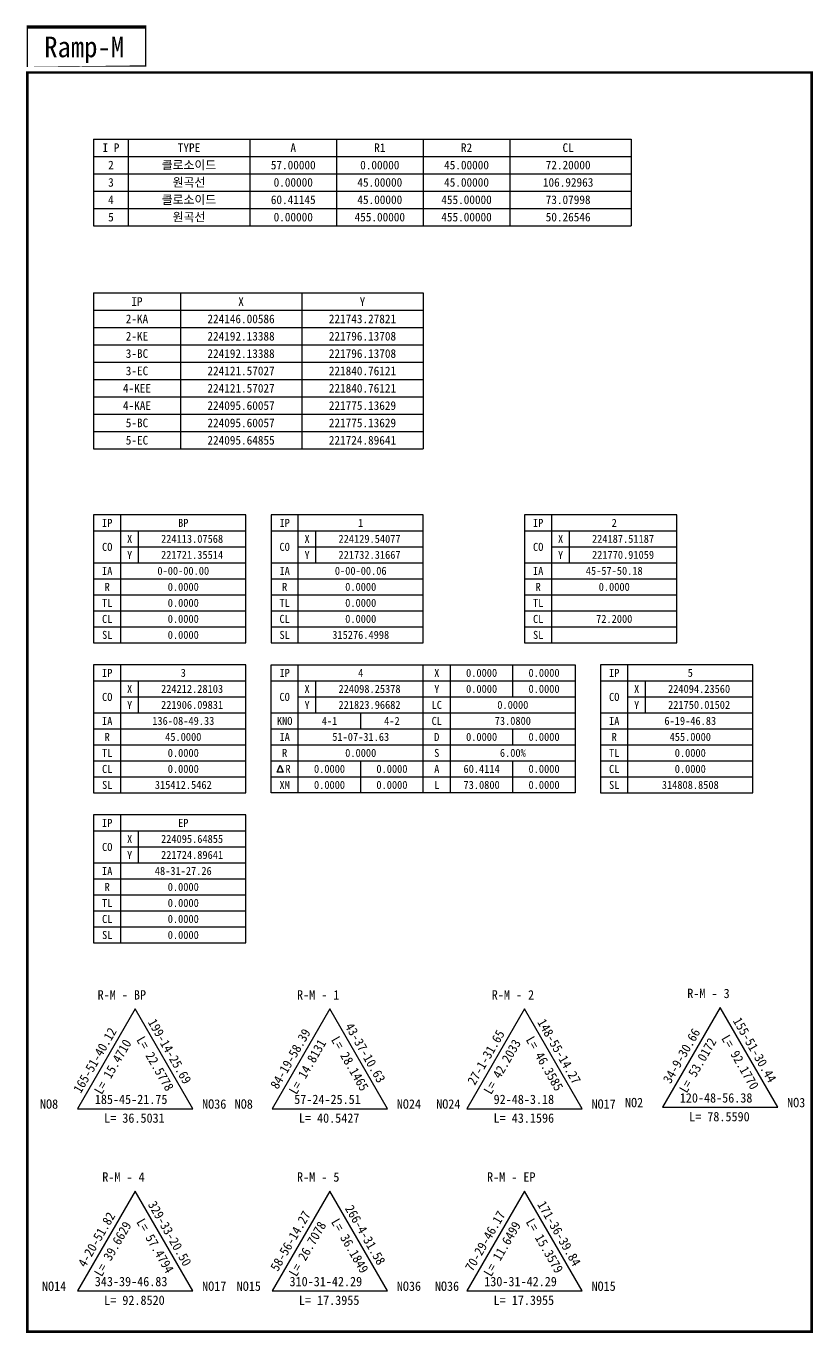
# Model space of a CAD drawing. Header units: metres. Extents: x 224482 to 226004, y 221373 to 222189.
# Drawn here: x 225513 to 226004, y 221373 to 222189 of the extents above; entities that cross this region are included whole.
import ezdxf
from ezdxf.enums import TextEntityAlignment as Align

# ---------------------------------------------------------------- set-up
doc = ezdxf.new("R2010")
doc.units = ezdxf.units.M
for name, color, linetype in [('CA-ALGN-TBSM', 2, 'Continuous'), ('CA-TABL-LIN1', 4, 'Continuous'), ('CA-TABL-LIN2', 1, 'Continuous'), ('CA-TABL-TEX2', 3, 'Continuous'), ('CV-SURV-LINE', 2, 'Continuous'), ('CV-SURV-TEXT', 3, 'Continuous'), ('CZ-LIN1', 7, 'Continuous'), ('CZ-TEX1', 6, 'Continuous')]:
    doc.layers.add(name, color=color, linetype=linetype)
doc.styles.add('GHS', font='DotumChe.ttf')
doc.styles.add('GTXT', font='DotumChe.ttf')
doc.styles.add('Han_Romanstyle', font='DotumChe.ttf')
doc.styles.add('돋움체', font='DotumChe.ttf')

# ---------------------------------------------------------------- blocks, each defined once
blk = doc.blocks.new('CACTCRV')
at = {"layer": 'CA-TABL-LIN1'}
blk.add_line((-15.25, -20), (-15.25, 20), dxfattribs=at)
blk.add_lwpolyline([(-23.75, -20), (23.75, -20), (23.75, 20), (-23.75, 20)], close=True, dxfattribs=at)
at = {"layer": 'CA-TABL-LIN2'}
for p, q in [((-23.75, 15), (23.75, 15)), ((-9.75, 5), (-9.75, 15)), ((-15.25, 10), (23.75, 10)), ((-23.75, 5), (23.75, 5)), ((-23.75, 0), (23.75, 0)), ((-23.75, -5), (23.75, -5)), ((-23.75, -10), (23.75, -10)), ((-23.75, -15), (23.75, -15))]:
    blk.add_line(p, q, dxfattribs=at)
at = {"layer": 'CA-TABL-TEX2', "style": 'GTXT'}
for s, p in [('IP', (-19.5, 17.5)), ('X', (-12.5, 12.5)), ('CO', (-19.5, 10)), ('Y', (-12.5, 7.5)), ('IA', (-19.5, 2.5)), ('R', (-19.5, -2.5)), ('TL', (-19.5, -7.5)), ('CL', (-19.5, -12.5)), ('SL', (-19.5, -17.5))]:
    blk.add_text(s, height=2.5, dxfattribs=at).set_placement(p, align=Align.MIDDLE_CENTER)
at = {"layer": 'CA-TABL-TEX2', "style": 'GTXT', "flags": 4}
for tag, p in [('IPNO', (4.249999359919457, 17.50000162638025)), ('COX', (7, 12.5)), ('COY', (7, 7.5)), ('IA', (4.25, 2.5)), ('R', (4.25, -2.5)), ('TL', (4.25, -7.5)), ('CL', (4.25, -12.5)), ('SL', (4.25, -17.5))]:
    blk.add_attdef(tag, text='', height=2.5, dxfattribs=at).set_placement(p, align=Align.MIDDLE)
blk = doc.blocks.new('CACTSPR')
at = {"layer": 'CA-TABL-LIN1'}
for p, q in [((0, -20), (0, 20)), ((8.5, -20), (8.5, 20))]:
    blk.add_line(p, q, dxfattribs=at)
blk.add_lwpolyline([(47.4999999999709, -20), (-47.5, -20), (-47.5, 20), (47.4999999999709, 20)], close=True, dxfattribs=at)
blk.add_lwpolyline([(-39, -20), (-39, 20)], dxfattribs=at)
at = {"layer": 'CA-TABL-LIN2'}
for p, q in [((28, 10), (28, 20)), ((-47.5, 15), (47.4999999999709, 15)), ((-33.5, 5), (-33.5, 15)), ((-39, 10), (47.5, 10)), ((-47.5, 5), (47.4999999999709, 5)), ((-19.5, 0), (-19.5, 5)), ((-47.5, 0), (47.4999999999709, 0)), ((28, -5), (28, 0)), ((-47.5, -5), (47.4999999999709, -5)), ((-47.5, -10), (47.4999999999709, -10)), ((-19.5, -20), (-19.5, -10)), ((28, -20), (28, -10)), ((-47.5, -15), (47.4999999999709, -15))]:
    blk.add_line(p, q, dxfattribs=at)
at = {"layer": 'CA-TABL-TEX2'}
blk.add_lwpolyline([(-44.67101316927119, -11.30628069797876), (-43.72807519867274, -13.49389222546324), (-45.61395113986964, -13.49389222546324)], close=True, dxfattribs=at)
at = {"layer": 'CA-TABL-TEX2', "style": 'GTXT'}
for s, p in [('IP', (-43.25, 17.5)), ('X', (4.25, 17.5)), ('X', (-36.25, 12.5)), ('Y', (4.25, 12.5)), ('CO', (-43.25, 10)), ('Y', (-36.25, 7.5)), ('LC', (4.25, 7.5)), ('KNO', (-43.25, 2.5)), ('CL', (4.25, 2.5)), ('IA', (-43.25, -2.5)), ('D', (4.25, -2.5)), ('R', (-43.25, -7.5)), ('S', (4.25, -7.5)), ('A', (4.25, -12.5)), ('XM', (-43.25, -17.5)), ('L', (4.25, -17.5))]:
    blk.add_text(s, height=2.5, dxfattribs=at).set_placement(p, align=Align.MIDDLE_CENTER)
blk.add_text('R', height=2.5, dxfattribs=at).set_placement((-42.19743679772364, -12.48919197084615), align=Align.MIDDLE)
at = {"layer": 'CA-TABL-TEX2', "style": 'GTXT', "flags": 4}
for tag, p in [('IPNO', (-19.50000064008054, 17.50000162638025)), ('X1', (18.25, 17.5)), ('X2', (37.75, 17.5)), ('COX', (-16.75, 12.5)), ('Y1', (18.25, 12.5)), ('Y2', (37.75, 12.5)), ('COY', (-16.75, 7.5)), ('LC', (28, 7.5)), ('KNO1', (-29.25000064008054, 2.500001626380254)), ('KNO2', (-9.750000640080543, 2.500001626380254)), ('CL', (28, 2.5)), ('IA', (-19.50000064008054, -2.499998373619746)), ('D1', (18.25, -2.5)), ('D2', (37.75, -2.5)), ('R', (-19.50000064008054, -7.499998373619746)), ('S', (28, -7.5)), ('DR1', (-29.25000064008054, -12.49999837361975)), ('DR2', (-9.750000640080543, -12.49999837361975)), ('A1', (18.25, -12.5)), ('A2', (37.75, -12.5)), ('XM1', (-29.25000064008054, -17.49999837361975)), ('XM2', (-9.750000640080543, -17.49999837361975)), ('SL1', (18.25, -17.5)), ('SL2', (37.75, -17.5))]:
    blk.add_attdef(tag, text='', height=2.5, dxfattribs=at).set_placement(p, align=Align.MIDDLE)

msp = doc.modelspace()

# ---------------------------------------------------------------- linework, layer by layer
at = {"layer": 'CA-TABL-LIN1', "linetype": 'Continuous'}
for p, q in [((225555.1984868809, 222118.952166112), (225891.0318202142, 222118.9521661119)), ((225555.1984868809, 222118.952166112), (225555.1984868809, 222064.7854994453)), ((225576.8651535476, 222118.952166112), (225576.8651535476, 222108.1188327786)), ((225652.6984868809, 222118.9521661119), (225652.6984868809, 222108.1188327786)), ((225706.8651535476, 222118.952166112), (225706.8651535476, 222108.1188327786)), ((225706.8651535476, 222118.9521661119), (225706.8651535476, 222108.1188327786)), ((225761.0318202143, 222118.952166112), (225761.0318202143, 222108.1188327786)), ((225815.198486881, 222118.952166112), (225815.198486881, 222108.1188327786)), ((225891.0318202142, 222118.9521661119), (225891.0318202142, 222108.1188327786)), ((225555.1984868809, 222108.1188327786), (225576.8651535476, 222108.1188327786)), ((225576.8651535476, 222108.1188327786), (225652.6984868809, 222108.1188327786)), ((225576.8651535476, 222108.1188327786), (225576.8651535476, 222097.2854994453)), ((225652.6984868809, 222108.1188327786), (225728.5318202142, 222108.1188327786)), ((225652.6984868809, 222108.1188327786), (225652.6984868809, 222097.2854994453)), ((225706.8651535476, 222108.1188327786), (225761.0318202143, 222108.1188327786)), ((225706.8651535476, 222108.1188327786), (225706.8651535476, 222097.2854994453)), ((225761.0318202143, 222108.1188327786), (225815.198486881, 222108.1188327786)), ((225761.0318202143, 222108.1188327786), (225761.0318202143, 222097.2854994453)), ((225815.198486881, 222108.1188327786), (225891.0318202142, 222108.1188327786)), ((225815.198486881, 222108.1188327786), (225815.198486881, 222097.2854994453)), ((225891.0318202142, 222108.1188327786), (225891.0318202142, 222097.2854994453)), ((225555.1984868809, 222097.2854994453), (225576.8651535476, 222097.2854994453)), ((225576.8651535476, 222097.2854994453), (225652.6984868809, 222097.2854994453)), ((225576.8651535476, 222097.2854994453), (225576.8651535476, 222086.452166112)), ((225652.6984868809, 222097.2854994453), (225728.5318202142, 222097.2854994453)), ((225652.6984868809, 222097.2854994453), (225652.6984868809, 222086.452166112)), ((225706.8651535476, 222097.2854994453), (225761.0318202143, 222097.2854994453)), ((225706.8651535476, 222097.2854994453), (225706.8651535476, 222086.4521661119)), ((225761.0318202143, 222097.2854994453), (225815.198486881, 222097.2854994453)), ((225761.0318202143, 222097.2854994453), (225761.0318202143, 222086.452166112)), ((225815.198486881, 222097.2854994453), (225891.0318202142, 222097.2854994453)), ((225815.198486881, 222097.2854994453), (225815.198486881, 222086.452166112)), ((225891.0318202142, 222097.2854994453), (225891.0318202142, 222086.452166112)), ((225555.1984868809, 222086.4521661119), (225576.8651535476, 222086.452166112)), ((225576.8651535476, 222086.452166112), (225652.6984868809, 222086.452166112)), ((225576.8651535476, 222086.452166112), (225576.8651535476, 222075.6188327786)), ((225652.6984868809, 222086.452166112), (225728.5318202142, 222086.4521661119)), ((225652.6984868809, 222086.452166112), (225652.6984868809, 222075.6188327786)), ((225706.8651535476, 222086.4521661119), (225761.0318202143, 222086.452166112)), ((225706.8651535476, 222086.4521661119), (225706.8651535476, 222075.6188327786)), ((225761.0318202143, 222086.452166112), (225815.198486881, 222086.452166112)), ((225761.0318202143, 222086.452166112), (225761.0318202143, 222075.6188327786)), ((225815.198486881, 222086.4521661119), (225891.0318202142, 222086.452166112)), ((225815.198486881, 222086.452166112), (225815.198486881, 222075.6188327786)), ((225891.0318202142, 222086.452166112), (225891.0318202142, 222075.6188327787)), ((225555.1984868809, 222075.6188327786), (225576.8651535476, 222075.6188327786)), ((225576.8651535476, 222075.6188327786), (225652.6984868809, 222075.6188327786)), ((225576.8651535476, 222075.6188327786), (225576.8651535476, 222064.7854994453)), ((225652.6984868809, 222075.6188327786), (225728.5318202142, 222075.6188327786)), ((225652.6984868809, 222075.6188327786), (225652.6984868809, 222064.7854994453)), ((225706.8651535476, 222075.6188327786), (225761.0318202143, 222075.6188327786)), ((225706.8651535476, 222075.6188327786), (225706.8651535476, 222064.7854994453)), ((225761.0318202143, 222075.6188327786), (225815.198486881, 222075.6188327786)), ((225761.0318202143, 222075.6188327786), (225761.0318202143, 222064.7854994453)), ((225815.198486881, 222075.6188327786), (225891.0318202142, 222075.6188327787)), ((225815.198486881, 222075.6188327786), (225815.198486881, 222064.7854994453)), ((225891.0318202142, 222075.6188327787), (225891.0318202142, 222064.7854994453)), ((225555.1984868809, 222064.7854994453), (225576.8651535476, 222064.7854994453)), ((225576.8651535476, 222064.7854994453), (225652.6984868809, 222064.7854994453)), ((225652.6984868809, 222064.7854994453), (225728.5318202142, 222064.7854994453)), ((225706.8651535476, 222064.7854994453), (225761.0318202143, 222064.7854994453)), ((225761.0318202143, 222064.7854994453), (225815.198486881, 222064.7854994453)), ((225815.198486881, 222064.7854994453), (225891.0318202142, 222064.7854994453)), ((225555.1984868809, 222022.8358485262), (225761.0318202142, 222022.8358485262)), ((225555.1984868809, 222022.8358485262), (225555.1984868808, 221925.3358485262)), ((225609.3651535475, 222022.8358485262), (225609.3651535475, 222012.0025151928)), ((225685.1984868809, 222022.8358485262), (225685.1984868809, 222012.0025151929)), ((225761.0318202142, 222022.8358485262), (225761.0318202142, 222012.0025151929)), ((225555.1984868809, 222012.0025151929), (225609.3651535475, 222012.0025151929)), ((225609.3651535475, 222012.0025151929), (225685.1984868809, 222012.0025151929)), ((225609.3651535475, 222012.0025151929), (225609.3651535476, 221990.3358485262)), ((225685.1984868809, 222012.0025151929), (225761.0318202142, 222012.0025151929)), ((225685.1984868809, 222012.0025151929), (225685.1984868809, 221990.3358485262)), ((225761.0318202142, 222012.0025151929), (225761.0318202141, 221990.3358485262)), ((225555.1984868809, 222001.1691818595), (225609.3651535475, 222001.1691818595)), ((225609.3651535475, 222001.1691818595), (225685.1984868809, 222001.1691818596)), ((225685.1984868809, 222001.1691818596), (225761.0318202142, 222001.1691818596)), ((225555.1984868809, 221990.3358485262), (225609.3651535476, 221990.3358485262)), ((225609.3651535476, 221990.3358485262), (225685.1984868809, 221990.3358485262)), ((225609.3651535476, 221990.3358485262), (225609.3651535476, 221979.5025151929)), ((225685.1984868809, 221990.3358485262), (225761.0318202142, 221990.3358485262)), ((225685.1984868809, 221990.3358485262), (225685.1984868809, 221979.5025151929)), ((225761.0318202142, 221990.3358485262), (225761.0318202142, 221979.5025151929)), ((225555.1984868809, 221979.5025151928), (225609.3651535476, 221979.5025151929)), ((225609.3651535476, 221979.5025151929), (225685.1984868809, 221979.5025151929)), ((225609.3651535476, 221979.5025151929), (225609.3651535476, 221968.6691818595)), ((225685.1984868809, 221979.5025151929), (225761.0318202142, 221979.5025151929)), ((225685.1984868809, 221979.5025151929), (225685.1984868809, 221968.6691818595)), ((225761.0318202142, 221979.5025151929), (225761.0318202142, 221968.6691818595)), ((225555.1984868809, 221968.6691818595), (225609.3651535476, 221968.6691818595)), ((225609.3651535476, 221968.6691818595), (225685.1984868809, 221968.6691818595)), ((225609.3651535476, 221968.6691818595), (225609.3651535476, 221957.8358485262)), ((225685.1984868809, 221968.6691818595), (225761.0318202142, 221968.6691818595)), ((225685.1984868809, 221968.6691818595), (225685.1984868809, 221957.8358485262)), ((225761.0318202142, 221968.6691818595), (225761.0318202142, 221957.8358485262)), ((225555.1984868809, 221957.8358485262), (225609.3651535476, 221957.8358485262)), ((225609.3651535475, 221957.8358485262), (225609.3651535475, 221947.0025151929)), ((225609.3651535476, 221957.8358485262), (225685.1984868809, 221957.8358485262)), ((225685.1984868809, 221957.8358485262), (225685.1984868809, 221947.0025151929)), ((225685.1984868809, 221957.8358485262), (225761.0318202142, 221957.8358485262)), ((225761.0318202142, 221957.8358485262), (225761.0318202142, 221947.0025151928)), ((225555.1984868809, 221947.0025151928), (225609.3651535475, 221947.0025151929)), ((225609.3651535475, 221947.0025151929), (225685.1984868809, 221947.0025151929)), ((225609.3651535475, 221947.0025151929), (225609.3651535475, 221936.1691818595)), ((225685.1984868809, 221947.0025151929), (225761.0318202142, 221947.0025151928)), ((225685.1984868809, 221947.0025151929), (225685.1984868809, 221936.1691818595)), ((225761.0318202142, 221947.0025151928), (225761.0318202142, 221925.3358485262)), ((225555.1984868809, 221936.1691818595), (225609.3651535475, 221936.1691818595)), ((225609.3651535475, 221936.1691818595), (225685.1984868809, 221936.1691818595)), ((225609.3651535475, 221936.1691818595), (225609.3651535475, 221925.3358485262)), ((225685.1984868809, 221936.1691818595), (225761.0318202142, 221936.1691818595)), ((225685.1984868809, 221936.1691818595), (225685.1984868809, 221925.3358485262)), ((225555.1984868809, 221925.3358485262), (225609.3651535475, 221925.3358485262)), ((225609.3651535475, 221925.3358485262), (225685.1984868809, 221925.3358485262)), ((225685.1984868809, 221925.3358485262), (225761.0318202142, 221925.3358485262))]:
    msp.add_line(p, q, dxfattribs=at)
at = {"layer": 'CV-SURV-LINE'}
for points in [[(225946.4769955546, 221576.3821310613), (225910.4769955546, 221514.0265310613), (225982.4769955546, 221514.0265310613)], [(225581.1111560199, 221575.4715248303), (225545.1111560199, 221513.1159248303), (225617.1111560199, 221513.1159248303)], [(225702.7245279244, 221575.4715248303), (225666.7245279244, 221513.1159248303), (225738.7245279244, 221513.1159248303)], [(225824.3378998288, 221575.4715248303), (225788.3378998288, 221513.1159248303), (225860.3378998288, 221513.1159248303)], [(225581.1111560199, 221461.654260139), (225545.1111560199, 221399.298660139), (225617.1111560199, 221399.298660139)], [(225702.7245279244, 221461.654260139), (225666.7245279244, 221399.298660139), (225738.7245279244, 221399.298660139)], [(225824.3378998288, 221461.654260139), (225788.3378998288, 221399.298660139), (225860.3378998288, 221399.298660139)]]:
    msp.add_lwpolyline(points, close=True, dxfattribs=at)
at = {"layer": 'CZ-LIN1'}
for points, const_width in [([(225587.6466433922, 222164.5678692689), (225587.6466433918, 222189.0300073641), (225513.8104533598, 222189.0300073629), (225513.8104533601, 222164.5678692678)], 0.8999999999999999), ([(225513.8104533601, 222160.4988828255), (226003.6720008094, 222160.4988828255), (226003.6720008094, 221373.8131992592), (225513.8104533601, 221373.8131992592)], 1.5)]:
    msp.add_lwpolyline(points, close=True, dxfattribs=dict(at, const_width=const_width))

# ---------------------------------------------------------------- block references
at = {"layer": 'CA-ALGN-TBSM'}
ref = msp.add_blockref('CACTCRV', (225602.6984868809, 221844.1315028475), dxfattribs=dict(at, xscale=2, yscale=2, zscale=2))
ref.add_attrib('IPNO', 'BP', dxfattribs={"layer": 'CA-TABL-TEX2', "height": 5, "style": 'GTXT'}).set_placement((225611.1984856007, 221879.1315061002), align=Align.MIDDLE)
ref.add_attrib('COX', '224113.07568', dxfattribs={"layer": 'CA-TABL-TEX2', "height": 5, "style": 'GTXT'}).set_placement((225616.6984868809, 221869.1315028475), align=Align.MIDDLE)
ref.add_attrib('COY', '221721.35514', dxfattribs={"layer": 'CA-TABL-TEX2', "height": 5, "style": 'GTXT'}).set_placement((225616.6984868809, 221859.1315028475), align=Align.MIDDLE)
ref.add_attrib('IA', '0-00-00.00', dxfattribs={"layer": 'CA-TABL-TEX2', "height": 5, "style": 'GTXT'}).set_placement((225611.1984868809, 221849.1315028475), align=Align.MIDDLE)
ref.add_attrib('R', '0.0000', dxfattribs={"layer": 'CA-TABL-TEX2', "height": 5, "style": 'GTXT'}).set_placement((225611.1984868809, 221839.1315028475), align=Align.MIDDLE)
ref.add_attrib('TL', '0.0000', dxfattribs={"layer": 'CA-TABL-TEX2', "height": 5, "style": 'GTXT'}).set_placement((225611.1984868809, 221829.1315028475), align=Align.MIDDLE)
ref.add_attrib('CL', '0.0000', dxfattribs={"layer": 'CA-TABL-TEX2', "height": 5, "style": 'GTXT'}).set_placement((225611.1984868809, 221819.1315028475), align=Align.MIDDLE)
ref.add_attrib('SL', '0.0000', dxfattribs={"layer": 'CA-TABL-TEX2', "height": 5, "style": 'GTXT'}).set_placement((225611.1984868809, 221809.1315028475), align=Align.MIDDLE)
ref = msp.add_blockref('CACTCRV', (225713.5318202143, 221844.1315028475), dxfattribs=dict(at, xscale=2, yscale=2, zscale=2))
ref.add_attrib('IPNO', '1', dxfattribs={"layer": 'CA-TABL-TEX2', "height": 5, "style": 'GTXT'}).set_placement((225722.0318189341, 221879.1315061002), align=Align.MIDDLE)
ref.add_attrib('COX', '224129.54077', dxfattribs={"layer": 'CA-TABL-TEX2', "height": 5, "style": 'GTXT'}).set_placement((225727.5318202143, 221869.1315028475), align=Align.MIDDLE)
ref.add_attrib('COY', '221732.31667', dxfattribs={"layer": 'CA-TABL-TEX2', "height": 5, "style": 'GTXT'}).set_placement((225727.5318202143, 221859.1315028475), align=Align.MIDDLE)
ref.add_attrib('IA', '0-00-00.06', dxfattribs={"layer": 'CA-TABL-TEX2', "height": 5, "style": 'GTXT'}).set_placement((225722.0318202143, 221849.1315028475), align=Align.MIDDLE)
ref.add_attrib('R', '0.0000', dxfattribs={"layer": 'CA-TABL-TEX2', "height": 5, "style": 'GTXT'}).set_placement((225722.0318202143, 221839.1315028475), align=Align.MIDDLE)
ref.add_attrib('TL', '0.0000', dxfattribs={"layer": 'CA-TABL-TEX2', "height": 5, "style": 'GTXT'}).set_placement((225722.0318202143, 221829.1315028475), align=Align.MIDDLE)
ref.add_attrib('CL', '0.0000', dxfattribs={"layer": 'CA-TABL-TEX2', "height": 5, "style": 'GTXT'}).set_placement((225722.0318202143, 221819.1315028475), align=Align.MIDDLE)
ref.add_attrib('SL', '315276.4998', dxfattribs={"layer": 'CA-TABL-TEX2', "height": 5, "style": 'GTXT'}).set_placement((225722.0318202143, 221809.1315028475), align=Align.MIDDLE)
ref = msp.add_blockref('CACTCRV', (225871.8651535476, 221844.1315028475), dxfattribs=dict(at, xscale=2, yscale=2, zscale=2))
ref.add_attrib('IPNO', '2', dxfattribs={"layer": 'CA-TABL-TEX2', "height": 5, "style": 'GTXT'}).set_placement((225880.3651522675, 221879.1315061002), align=Align.MIDDLE)
ref.add_attrib('COX', '224187.51187', dxfattribs={"layer": 'CA-TABL-TEX2', "height": 5, "style": 'GTXT'}).set_placement((225885.8651535476, 221869.1315028475), align=Align.MIDDLE)
ref.add_attrib('COY', '221770.91059', dxfattribs={"layer": 'CA-TABL-TEX2', "height": 5, "style": 'GTXT'}).set_placement((225885.8651535476, 221859.1315028475), align=Align.MIDDLE)
ref.add_attrib('IA', '45-57-50.18', dxfattribs={"layer": 'CA-TABL-TEX2', "height": 5, "style": 'GTXT'}).set_placement((225880.3651535476, 221849.1315028475), align=Align.MIDDLE)
ref.add_attrib('R', '0.0000', dxfattribs={"layer": 'CA-TABL-TEX2', "height": 5, "style": 'GTXT'}).set_placement((225880.3651535476, 221839.1315028475), align=Align.MIDDLE)
ref.add_attrib('CL', '72.2000', dxfattribs={"layer": 'CA-TABL-TEX2', "height": 5, "style": 'GTXT'}).set_placement((225880.3651535476, 221819.1315028475), align=Align.MIDDLE)
ref = msp.add_blockref('CACTCRV', (225602.6984868809, 221750.3879660247), dxfattribs=dict(at, xscale=2, yscale=2, zscale=2))
ref.add_attrib('IPNO', '3', dxfattribs={"layer": 'CA-TABL-TEX2', "height": 5, "style": 'GTXT'}).set_placement((225611.1984856007, 221785.3879692774), align=Align.MIDDLE)
ref.add_attrib('COX', '224212.28103', dxfattribs={"layer": 'CA-TABL-TEX2', "height": 5, "style": 'GTXT'}).set_placement((225616.6984868809, 221775.3879660247), align=Align.MIDDLE)
ref.add_attrib('COY', '221906.09831', dxfattribs={"layer": 'CA-TABL-TEX2', "height": 5, "style": 'GTXT'}).set_placement((225616.6984868809, 221765.3879660247), align=Align.MIDDLE)
ref.add_attrib('IA', '136-08-49.33', dxfattribs={"layer": 'CA-TABL-TEX2', "height": 5, "style": 'GTXT'}).set_placement((225611.1984868809, 221755.3879660247), align=Align.MIDDLE)
ref.add_attrib('R', '45.0000', dxfattribs={"layer": 'CA-TABL-TEX2', "height": 5, "style": 'GTXT'}).set_placement((225611.1984868809, 221745.3879660247), align=Align.MIDDLE)
ref.add_attrib('TL', '0.0000', dxfattribs={"layer": 'CA-TABL-TEX2', "height": 5, "style": 'GTXT'}).set_placement((225611.1984868809, 221735.3879660247), align=Align.MIDDLE)
ref.add_attrib('CL', '0.0000', dxfattribs={"layer": 'CA-TABL-TEX2', "height": 5, "style": 'GTXT'}).set_placement((225611.1984868809, 221725.3879660247), align=Align.MIDDLE)
ref.add_attrib('SL', '315412.5462', dxfattribs={"layer": 'CA-TABL-TEX2', "height": 5, "style": 'GTXT'}).set_placement((225611.1984868809, 221715.3879660247), align=Align.MIDDLE)
ref = msp.add_blockref('CACTSPR', (225761.0318202143, 221750.3879660247), dxfattribs=dict(at, xscale=2, yscale=2, zscale=2))
ref.add_attrib('IPNO', '4', dxfattribs={"layer": 'CA-TABL-TEX2', "height": 5, "style": 'GTXT'}).set_placement((225722.0318189341, 221785.3879692774), align=Align.MIDDLE)
ref.add_attrib('COX', '224098.25378', dxfattribs={"layer": 'CA-TABL-TEX2', "height": 5, "style": 'GTXT'}).set_placement((225727.5318202143, 221775.3879660247), align=Align.MIDDLE)
ref.add_attrib('COY', '221823.96682', dxfattribs={"layer": 'CA-TABL-TEX2', "height": 5, "style": 'GTXT'}).set_placement((225727.5318202143, 221765.3879660247), align=Align.MIDDLE)
ref.add_attrib('KNO1', '4-1', dxfattribs={"layer": 'CA-TABL-TEX2', "height": 5, "style": 'GTXT'}).set_placement((225702.5318189341, 221755.3879692774), align=Align.MIDDLE)
ref.add_attrib('KNO2', '4-2', dxfattribs={"layer": 'CA-TABL-TEX2', "height": 5, "style": 'GTXT'}).set_placement((225741.5318189341, 221755.3879692774), align=Align.MIDDLE)
ref.add_attrib('IA', '51-07-31.63', dxfattribs={"layer": 'CA-TABL-TEX2', "height": 5, "style": 'GTXT'}).set_placement((225722.0318189341, 221745.3879692774), align=Align.MIDDLE)
ref.add_attrib('R', '0.0000', dxfattribs={"layer": 'CA-TABL-TEX2', "height": 5, "style": 'GTXT'}).set_placement((225722.0318189341, 221735.3879692774), align=Align.MIDDLE)
ref.add_attrib('DR1', '0.0000', dxfattribs={"layer": 'CA-TABL-TEX2', "height": 5, "style": 'GTXT'}).set_placement((225702.5318189341, 221725.3879692774), align=Align.MIDDLE)
ref.add_attrib('DR2', '0.0000', dxfattribs={"layer": 'CA-TABL-TEX2', "height": 5, "style": 'GTXT'}).set_placement((225741.5318189341, 221725.3879692774), align=Align.MIDDLE)
ref.add_attrib('XM1', '0.0000', dxfattribs={"layer": 'CA-TABL-TEX2', "height": 5, "style": 'GTXT'}).set_placement((225702.5318189341, 221715.3879692774), align=Align.MIDDLE)
ref.add_attrib('XM2', '0.0000', dxfattribs={"layer": 'CA-TABL-TEX2', "height": 5, "style": 'GTXT'}).set_placement((225741.5318189341, 221715.3879692774), align=Align.MIDDLE)
ref.add_attrib('X1', '0.0000', dxfattribs={"layer": 'CA-TABL-TEX2', "height": 5, "style": 'GTXT'}).set_placement((225797.5318202143, 221785.3879660247), align=Align.MIDDLE)
ref.add_attrib('X2', '0.0000', dxfattribs={"layer": 'CA-TABL-TEX2', "height": 5, "style": 'GTXT'}).set_placement((225836.5318202143, 221785.3879660247), align=Align.MIDDLE)
ref.add_attrib('Y1', '0.0000', dxfattribs={"layer": 'CA-TABL-TEX2', "height": 5, "style": 'GTXT'}).set_placement((225797.5318202143, 221775.3879660247), align=Align.MIDDLE)
ref.add_attrib('Y2', '0.0000', dxfattribs={"layer": 'CA-TABL-TEX2', "height": 5, "style": 'GTXT'}).set_placement((225836.5318202143, 221775.3879660247), align=Align.MIDDLE)
ref.add_attrib('LC', '0.0000', dxfattribs={"layer": 'CA-TABL-TEX2', "height": 5, "style": 'GTXT'}).set_placement((225817.0318202143, 221765.3879660247), align=Align.MIDDLE)
ref.add_attrib('CL', '73.0800', dxfattribs={"layer": 'CA-TABL-TEX2', "height": 5, "style": 'GTXT'}).set_placement((225817.0318202143, 221755.3879660247), align=Align.MIDDLE)
ref.add_attrib('D1', '0.0000', dxfattribs={"layer": 'CA-TABL-TEX2', "height": 5, "style": 'GTXT'}).set_placement((225797.5318202143, 221745.3879660247), align=Align.MIDDLE)
ref.add_attrib('D2', '0.0000', dxfattribs={"layer": 'CA-TABL-TEX2', "height": 5, "style": 'GTXT'}).set_placement((225836.5318202143, 221745.3879660247), align=Align.MIDDLE)
ref.add_attrib('S', '6.00%', dxfattribs={"layer": 'CA-TABL-TEX2', "height": 5, "style": 'GTXT'}).set_placement((225817.0318202143, 221735.3879660247), align=Align.MIDDLE)
ref.add_attrib('A1', '60.4114', dxfattribs={"layer": 'CA-TABL-TEX2', "height": 5, "style": 'GTXT'}).set_placement((225797.5318202143, 221725.3879660247), align=Align.MIDDLE)
ref.add_attrib('A2', '0.0000', dxfattribs={"layer": 'CA-TABL-TEX2', "height": 5, "style": 'GTXT'}).set_placement((225836.5318202143, 221725.3879660247), align=Align.MIDDLE)
ref.add_attrib('SL1', '73.0800', dxfattribs={"layer": 'CA-TABL-TEX2', "height": 5, "style": 'GTXT'}).set_placement((225797.5318202143, 221715.3879660247), align=Align.MIDDLE)
ref.add_attrib('SL2', '0.0000', dxfattribs={"layer": 'CA-TABL-TEX2', "height": 5, "style": 'GTXT'}).set_placement((225836.5318202143, 221715.3879660247), align=Align.MIDDLE)
ref = msp.add_blockref('CACTCRV', (225919.3651535477, 221750.3879660247), dxfattribs=dict(at, xscale=2, yscale=2, zscale=2))
ref.add_attrib('IPNO', '5', dxfattribs={"layer": 'CA-TABL-TEX2', "height": 5, "style": 'GTXT'}).set_placement((225927.8651522675, 221785.3879692774), align=Align.MIDDLE)
ref.add_attrib('COX', '224094.23560', dxfattribs={"layer": 'CA-TABL-TEX2', "height": 5, "style": 'GTXT'}).set_placement((225933.3651535477, 221775.3879660247), align=Align.MIDDLE)
ref.add_attrib('COY', '221750.01502', dxfattribs={"layer": 'CA-TABL-TEX2', "height": 5, "style": 'GTXT'}).set_placement((225933.3651535477, 221765.3879660247), align=Align.MIDDLE)
ref.add_attrib('IA', '6-19-46.83', dxfattribs={"layer": 'CA-TABL-TEX2', "height": 5, "style": 'GTXT'}).set_placement((225927.8651535477, 221755.3879660247), align=Align.MIDDLE)
ref.add_attrib('R', '455.0000', dxfattribs={"layer": 'CA-TABL-TEX2', "height": 5, "style": 'GTXT'}).set_placement((225927.8651535477, 221745.3879660247), align=Align.MIDDLE)
ref.add_attrib('TL', '0.0000', dxfattribs={"layer": 'CA-TABL-TEX2', "height": 5, "style": 'GTXT'}).set_placement((225927.8651535477, 221735.3879660247), align=Align.MIDDLE)
ref.add_attrib('CL', '0.0000', dxfattribs={"layer": 'CA-TABL-TEX2', "height": 5, "style": 'GTXT'}).set_placement((225927.8651535477, 221725.3879660247), align=Align.MIDDLE)
ref.add_attrib('SL', '314808.8508', dxfattribs={"layer": 'CA-TABL-TEX2', "height": 5, "style": 'GTXT'}).set_placement((225927.8651535477, 221715.3879660247), align=Align.MIDDLE)
ref = msp.add_blockref('CACTCRV', (225602.6984868809, 221656.6444292018), dxfattribs=dict(at, xscale=2, yscale=2, zscale=2))
ref.add_attrib('IPNO', 'EP', dxfattribs={"layer": 'CA-TABL-TEX2', "height": 5, "style": 'GTXT'}).set_placement((225611.1984856007, 221691.6444324546), align=Align.MIDDLE)
ref.add_attrib('COX', '224095.64855', dxfattribs={"layer": 'CA-TABL-TEX2', "height": 5, "style": 'GTXT'}).set_placement((225616.6984868809, 221681.6444292018), align=Align.MIDDLE)
ref.add_attrib('COY', '221724.89641', dxfattribs={"layer": 'CA-TABL-TEX2', "height": 5, "style": 'GTXT'}).set_placement((225616.6984868809, 221671.6444292018), align=Align.MIDDLE)
ref.add_attrib('IA', '48-31-27.26', dxfattribs={"layer": 'CA-TABL-TEX2', "height": 5, "style": 'GTXT'}).set_placement((225611.1984868809, 221661.6444292018), align=Align.MIDDLE)
ref.add_attrib('R', '0.0000', dxfattribs={"layer": 'CA-TABL-TEX2', "height": 5, "style": 'GTXT'}).set_placement((225611.1984868809, 221651.6444292018), align=Align.MIDDLE)
ref.add_attrib('TL', '0.0000', dxfattribs={"layer": 'CA-TABL-TEX2', "height": 5, "style": 'GTXT'}).set_placement((225611.1984868809, 221641.6444292018), align=Align.MIDDLE)
ref.add_attrib('CL', '0.0000', dxfattribs={"layer": 'CA-TABL-TEX2', "height": 5, "style": 'GTXT'}).set_placement((225611.1984868809, 221631.6444292018), align=Align.MIDDLE)
ref.add_attrib('SL', '0.0000', dxfattribs={"layer": 'CA-TABL-TEX2', "height": 5, "style": 'GTXT'}).set_placement((225611.1984868809, 221621.6444292018), align=Align.MIDDLE)

# ---------------------------------------------------------------- texts
at = {"layer": 'CA-TABL-TEX2', "lineweight": 0, "style": 'GHS'}
for s, p in [('I P', (225566.0318202142, 222110.8271661119)), ('TYPE', (225614.7818202142, 222110.8271661119)), ('A', (225679.8890535741, 222110.8271661119)), ('R1', (225733.9484868809, 222110.827166112)), ('R2', (225788.1151535476, 222110.827166112)), ('CL', (225851.5722195418, 222110.8271661119)), ('2', (225566.0318202142, 222099.9938327786)), ('클로소이드', (225614.7818202142, 222099.9938327786)), ('57.00000', (225679.8890535741, 222099.9938327786)), ('0.00000', (225733.9484868809, 222099.9938327786)), ('45.00000', (225788.1151535476, 222099.9938327786)), ('72.20000', (225851.5722195418, 222099.9938327786)), ('3', (225566.0318202142, 222089.1604994453)), ('원곡선', (225614.7818202142, 222089.1604994453)), ('0.00000', (225679.8890535741, 222089.1604994453)), ('45.00000', (225733.948486881, 222089.1604994453)), ('45.00000', (225788.1151535476, 222089.1604994453)), ('106.92963', (225851.5722195418, 222089.1604994453)), ('4', (225566.0318202142, 222078.327166112)), ('클로소이드', (225614.7818202142, 222078.3271661119)), ('60.41145', (225679.8890535741, 222078.3271661119)), ('45.00000', (225733.948486881, 222078.327166112)), ('455.00000', (225788.1151535476, 222078.3271661119)), ('73.07998', (225851.5722195418, 222078.327166112)), ('원곡선', (225614.7818202142, 222067.4938327786)), ('5', (225566.0318202142, 222067.4938327787)), ('0.00000', (225679.8890535741, 222067.4938327786)), ('455.00000', (225733.948486881, 222067.4938327786)), ('455.00000', (225788.1151535476, 222067.4938327787)), ('50.26546', (225851.5722195418, 222067.4938327786)), ('IP', (225582.2818202142, 222014.7108485262)), ('X', (225647.2818202142, 222014.7108485262)), ('Y', (225723.1151535475, 222014.7108485262)), ('2-KA', (225582.2818202142, 222003.8775151929)), ('224146.00586', (225647.2818202142, 222003.8775151929)), ('221743.27821', (225723.1151535475, 222003.8775151929)), ('2-KE', (225582.2818202142, 221993.0441818595)), ('224192.13388', (225647.2818202142, 221993.0441818595)), ('221796.13708', (225723.1151535475, 221993.0441818595)), ('3-BC', (225582.2818202142, 221982.2108485262)), ('224192.13388', (225647.2818202142, 221982.2108485262)), ('221796.13708', (225723.1151535476, 221982.2108485262)), ('3-EC', (225582.2818202142, 221971.3775151929)), ('224121.57027', (225647.2818202142, 221971.3775151929)), ('221840.76121', (225723.1151535476, 221971.3775151928)), ('4-KEE', (225582.2818202142, 221960.5441818595)), ('224121.57027', (225647.2818202142, 221960.5441818595)), ('221840.76121', (225723.1151535476, 221960.5441818595)), ('4-KAE', (225582.2818202142, 221949.7108485262)), ('224095.60057', (225647.2818202142, 221949.7108485262)), ('221775.13629', (225723.1151535475, 221949.7108485262)), ('5-BC', (225582.2818202143, 221938.8775151928)), ('224095.60057', (225647.2818202142, 221938.8775151928)), ('221775.13629', (225723.1151535475, 221938.8775151928)), ('5-EC', (225582.2818202142, 221928.0441818595)), ('224095.64855', (225647.2818202142, 221928.0441818595)), ('221724.89641', (225723.1151535475, 221928.0441818595))]:
    msp.add_text(s, height=5.416666666666666, dxfattribs=at).set_placement(p, align=Align.CENTER)
at = {"layer": 'CV-SURV-TEXT', "style": 'Han_Romanstyle'}
for s, p in [('R-M - BP', (225557.7111560199, 221581.3215248303)), ('R-M - 1', (225682.2495279243, 221581.3215248303)), ('R-M - 2', (225803.8628998288, 221581.3215248303)), ('R-M - 3', (225926.0019955547, 221582.2321310613)), ('NO8', (225521.7111560199, 221513.1159248303)), ('185-45-21.75', (225555.9393922936, 221516.0409248303)), ('NO36', (225622.9611560199, 221513.1159248303)), ('NO8', (225643.3245279244, 221513.1159248303)), ('57-24-25.51', (225680.4777641981, 221516.0409248303)), ('NO24', (225744.5745279244, 221513.1159248303)), ('NO24', (225769.17775392, 221513.1159248303)), ('92-48-3.18', (225805.0161361025, 221516.0409248303)), ('NO17', (225866.1878998288, 221513.1159248303)), ('NO2', (225887.0769955546, 221514.0265310613)), ('120-48-56.38', (225921.3052318284, 221516.9515310613)), ('NO3', (225988.3269955546, 221514.0265310613)), ('L= 78.5590', (225927.1552318284, 221505.2515310613)), ('L= 36.5031', (225561.7893922936, 221504.3409248303)), ('L= 40.5427', (225683.4027641981, 221504.3409248303)), ('L= 43.1596', (225805.0161361025, 221504.3409248303)), ('R-M - 4', (225560.6361560199, 221467.504260139)), ('R-M - 5', (225682.2495279244, 221467.504260139)), ('R-M - EP', (225800.9378998289, 221467.504260139)), ('NO14', (225522.9513198362, 221399.298660139)), ('343-39-46.83', (225555.9393922936, 221402.223660139)), ('NO17', (225622.9611560199, 221399.298660139)), ('NO15', (225644.5646917407, 221399.298660139)), ('310-31-42.29', (225677.5527641981, 221402.223660139)), ('NO36', (225744.5745279244, 221399.298660139)), ('NO36', (225768.3596519534, 221399.298660139)), ('130-31-42.29', (225799.1661361026, 221402.223660139)), ('NO15', (225866.1878998289, 221399.298660139)), ('L= 92.8520', (225561.7893922936, 221390.523660139)), ('L= 17.3955', (225683.4027641981, 221390.523660139)), ('L= 17.3955', (225805.0161361026, 221390.523660139))]:
    msp.add_text(s, height=5.850000000000001, dxfattribs=at).set_placement(p)
for s, rotation, p in [('199-14-25.69', 299.9992953855042, (225588.8984771423, 221567.1497390882)), ('148-55-14.27', 299.9992953855042, (225832.1252209512, 221567.1497390882)), ('155-51-30.44', 299.9992953855042, (225954.2643166771, 221568.0603453192)), ('165-51-40.12', 60.00070461449584, (225547.1567605148, 221522.3039420594)), ('84-19-58.39', 60.00070461449584, (225670.2326012672, 221524.8370843509)), ('43-37-10.63', 299.9992953855042, (225711.9743178947, 221564.6165967967)), ('27-1-31.65', 60.00070461449584, (225793.3084420195, 221527.3702266423)), ('34-9-30.66', 60.00070461449584, (225915.4475377454, 221528.2808328734)), ('L= 92.1770', 299.9992953855042, (225947.056685207, 221557.1441853445)), ('L= 15.4710', 60.00070461449584, (225560.2142673765, 221521.5203512507)), ('L= 22.5778', 299.9992953855042, (225581.6908456722, 221556.2335791135)), ('L= 14.8131', 60.00070461449584, (225681.827639281, 221521.5203512507)), ('L= 28.1465', 299.9992953855042, (225703.3042175767, 221556.2335791135)), ('L= 42.2033', 60.00070461449584, (225803.4410111854, 221521.5203512507)), ('L= 46.3585', 299.9992953855042, (225824.9175894811, 221556.2335791135)), ('L= 53.0172', 60.00070461449584, (225925.5801069113, 221522.4309574817)), ('329-33-20.50', 299.9992953855042, (225588.8984771423, 221453.3324743969)), ('171-36-39.84', 299.9992953855042, (225832.1252209512, 221453.3324743969)), ('4-20-51.82', 60.00070461449584, (225550.0816982106, 221413.5529619511)), ('58-56-14.27', 60.00070461449584, (225670.2326012672, 221411.0198196596)), ('266-4-31.58', 299.9992953855042, (225711.9743178947, 221450.7993321054)), ('70-29-46.17', 60.00070461449584, (225791.8459731716, 221411.0198196596)), ('L= 39.6629', 60.00070461449584, (225560.2142673765, 221407.7030865594)), ('L= 57.4794', 299.9992953855042, (225581.6908456722, 221442.4163144222)), ('L= 26.7078', 60.00070461449584, (225681.8276392811, 221407.7030865594)), ('L= 36.1849', 299.9992953855042, (225703.3042175767, 221442.4163144222)), ('L= 11.6499', 60.00070461449584, (225803.4410111855, 221407.7030865594)), ('L= 15.3579', 299.9992953855042, (225824.9175894812, 221442.4163144222))]:
    msp.add_text(s, height=5.850000000000001, rotation=rotation, dxfattribs=at).set_placement(p)
at = {"layer": 'CZ-TEX1', "style": '돋움체'}
msp.add_text('Ramp-M', height=12.86399999794176, dxfattribs=at).set_placement((225524.361374869, 222170.0713712226))

doc.saveas('drawing.dxf')
